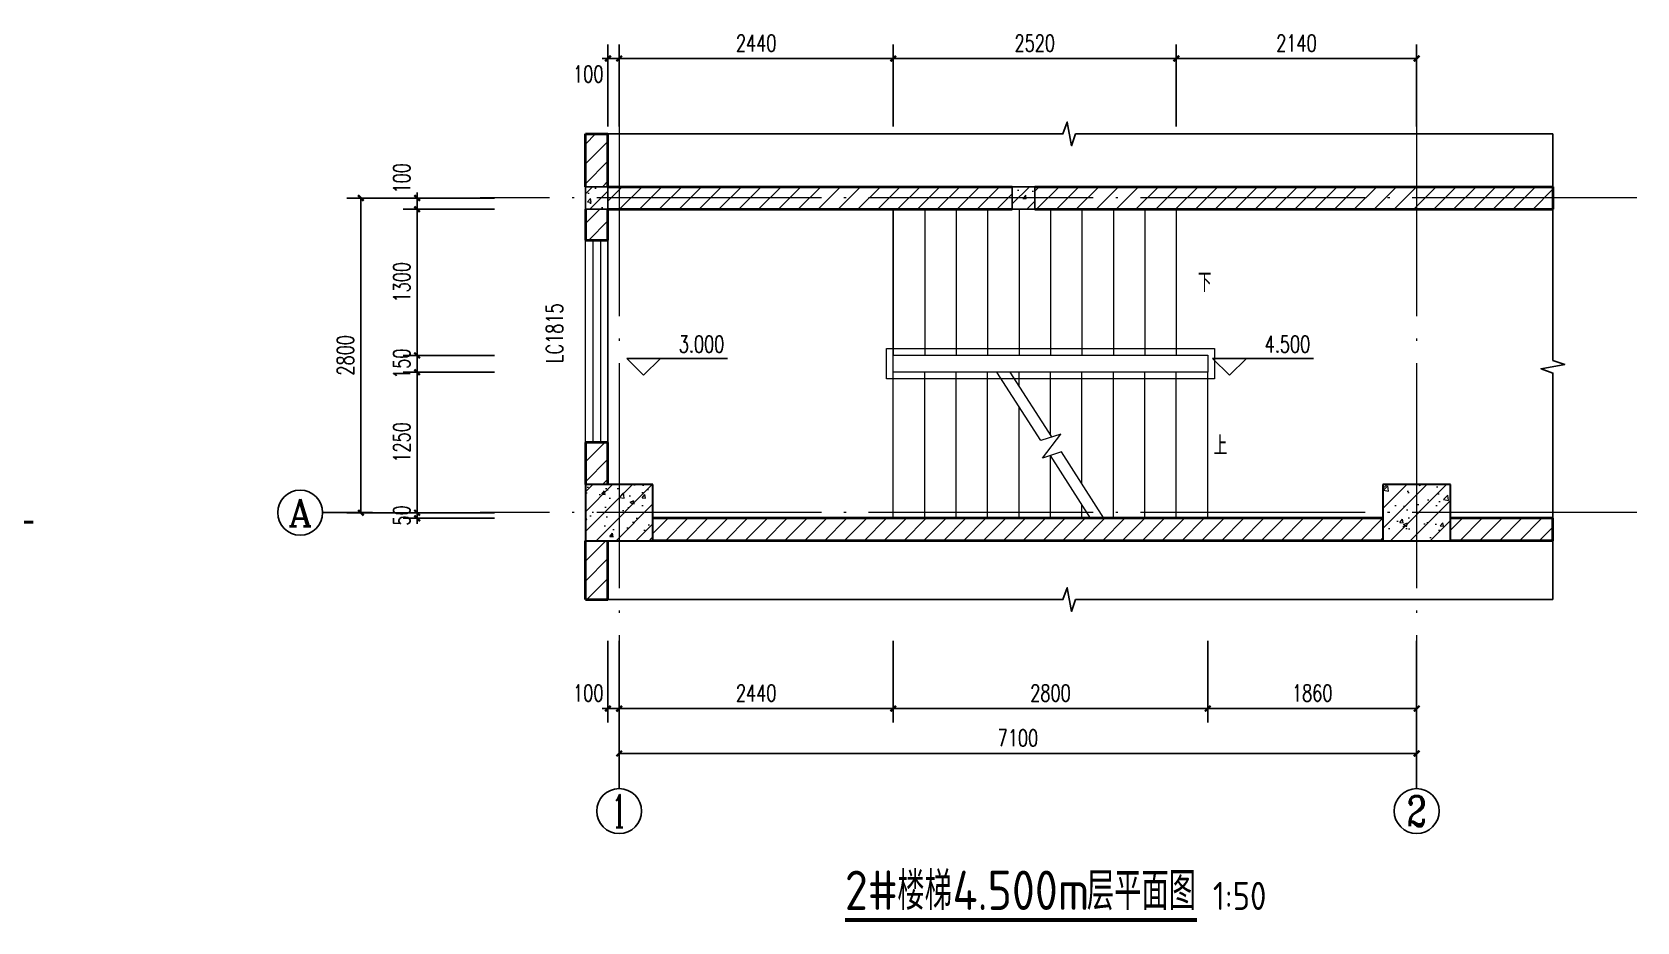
# Model space of a CAD drawing. Extents: x 238398 to 585159, y -66832 to 191741.
# Drawn here: x 408473 to 422760, y -55527 to -47610 of the extents above; entities that cross this region are included whole.
import ezdxf
from ezdxf.enums import TextEntityAlignment as Align

# ---------------------------------------------------------------- set-up
doc = ezdxf.new("R2010")
doc.units = 0
doc.header["$LTSCALE"] = 1000
doc.header["$MEASUREMENT"] = 0
doc.linetypes.add('DOTE', pattern=[2.42, 2, -0.2, 0.02, -0.2])
for name, color, linetype in [('AXIS', 3, 'Continuous'), ('AXIS_TEXT', 7, 'Continuous'), ('DIM_ELEV', 3, 'Continuous'), ('DIM_SYMB', 3, 'Continuous'), ('GZZ', 9, 'Continuous'), ('PUB_DIM', 76, 'Continuous'), ('WINDOW_TEXT', 7, 'Continuous')]:
    doc.layers.add(name, color=color, linetype=linetype)
for name, color, linetype, lineweight in [('COLUMN', 9, 'Continuous', 30), ('DOTE', 18, 'DOTE', 13), ('PUB_HATCH', 252, 'Continuous', 5), ('PUB_TEXT', 7, 'Continuous', 20), ('STAIR', 2, 'Continuous', 18), ('WALL', 4, 'Continuous', 40), ('WINDOW', 2, 'Continuous', 18)]:
    doc.layers.add(name, color=color, linetype=linetype, lineweight=lineweight)
doc.styles.add('_TCH_AXIS', font='complex.shx', dxfattribs={"bigfont": 'gbcbig.shx'})
doc.styles.add('_TCH_DIM', font='SIMPLEX', dxfattribs={"bigfont": 'GBCBIG'})
doc.styles.add('_TCH_DIM_T3', font='SIMPLEX', dxfattribs={"width": 0.705882, "bigfont": 'GBCBIG'})
doc.styles.add('_TCH_WINDOW', font='geditxt.shx', dxfattribs={"bigfont": 'hztxt1.shx'})
doc.styles.get("Standard").update_dxf_attribs({"font": 'gbenor.shx', "bigfont": 'gbcbig.shx'})
doc.styles.add('TK', font='GEDITXT.SHX', dxfattribs={"width": 0.85, "height": 3.5, "bigfont": 'hztxt1.shx'})
doc.dimstyles.new('_TCH_ARCH&&50', dxfattribs={"dimtxt": 148.75, "dimasz": 50, "dimexe": 125, "dimexo": 150, "dimgap": 63.125, "dimtad": 1, "dimdec": 0, "dimzin": 0, "dimdsep": 46, "dimtxsty": '_TCH_DIM_T3', "dimblk": 'ARCHTICK', "dimcen": 0.09, "dimazin": 2, "dimtfac": 1, "dimtdec": 0, "dimtix": 1, "dimtmove": 2, "dimatfit": 3, "dimfxl": 1, "dimtolj": 1, "dimtzin": 0, "dimarcsym": 0})
pattern_1 = [(45, (0, 89.76), (-88.388383, 88.388383), [])]
pattern_2 = [(45, (0, 0), (-88.388348, 88.388348), []), (50, (0, 0), (358.6301, -31.37607), [37.5, -412.5]), (355, (0, 0), (-69.37567, 376.09607), [30, -330]), (100.4514, (29.9, -2.6), (289.2547, 344.71977), [31.8701, -350.57106]), (46.1842, (0, 100), (533.62052, -82.7595), [56.25, -618.75]), (96.6356, (44.47, 93.1), (467.33135, 487.05894), [47.80514, -525.8565]), (351.1842, (0, 100), (467.331, 487.0593), [45, -495]), (21, (50, 75), (298.45353, -201.30945), [37.5, -412.5]), (326, (50, 75), (121.65767, 362.57502), [30, -330]), (71.4514, (74.87, 58.22), (420.11131, 161.26525), [31.8701, -350.57106]), (37.5, (0, 0), (6.079928, 166.446927), [0, -326, 0, -335, 0, -331.25]), (7.5, (0, 0), (131.53477, 197.205856), [0, -191, 0, -318.5, 0, -126.25]), (327.5, (-111.5, 0), (266.91122, -11.277436), [0, -125, 0, -390, 0, -517.5]), (317.5, (-161.5, 0), (291.59308, 50.05249), [0, -162.5, 0, -259, 0, -367.5])]

# ---------------------------------------------------------------- blocks, each defined once
blk = doc.blocks.new('GEDI_WK_A1')
at = {"color": 3, "const_width": 0.5}
blk.add_lwpolyline([(30, 297), (0, 297)], dxfattribs=at)
blk = doc.blocks.new('CEEC_TK_A1')
blk.add_blockref('GEDI_WK_A1', (0, 0))
at = {"style": 'TK', "width": 0.85}
for tag, height, p in [('PROJECTNAME', 4.75, (776, 44)), ('PHASE', 4, (818, 44)), ('DRAWINGNAME', 4.75, (786, 31))]:
    blk.add_attdef(tag, text='', height=height, dxfattribs=at).set_placement(p, align=Align.MIDDLE_CENTER)
for tag, p, height in [('APPROVE', (663, 32.75), 3.5), ('DESIGN', (708, 32.75), 3.5), ('REVIEW1', (663, 25.75), 3.5), ('DRAW', (708, 25.75), 3.5), ('REVIEW2', (663, 18.75), 3.5), ('PROPORTION', (708, 18.75), 3.5), ('DRAWINGNUMBER', (758, 18.5), 4), ('CHECK', (663, 11.75), 3.5), ('DATE', (708, 11.75), 3.5), ('VERSION', (824, 11.75), 3.5)]:
    blk.add_attdef(tag, p, '', height=height, dxfattribs=at)
blk = doc.blocks.new('_ArchTick')
at = {"color": 0, "linetype": 'ByBlock', "const_width": 0.4}
blk.add_lwpolyline([(-0.5, -0.5), (0.5, 0.5)], dxfattribs=at)
blk = doc.blocks.new('*D271')
at = {"layer": 'Defpoints', "color": 0, "transparency": 16777216}
for p in [(420799, -47845), (418659, -48599), (420799, -48599)]:
    blk.add_point(p, dxfattribs=at)
at = {"layer": 'PUB_DIM', "color": 0, "lineweight": -2, "transparency": 16777216}
for p, q in [((418659, -48449), (418659, -47720)), ((418659, -47845), (420799, -47845)), ((420799, -48449), (420799, -47720))]:
    blk.add_line(p, q, dxfattribs=at)
at = {"layer": 'PUB_DIM', "color": 0, "lineweight": -2, "transparency": 16777216, "xscale": 50, "yscale": 50, "zscale": 50, "rotation": 180}
blk.add_blockref('_ArchTick', (418659, -47845), dxfattribs=at)
at = {"layer": 'PUB_DIM', "color": 0, "lineweight": -2, "transparency": 16777216, "xscale": 50, "yscale": 50, "zscale": 50}
blk.add_blockref('_ArchTick', (420799, -47845), dxfattribs=at)
at = {"layer": 'PUB_DIM', "color": 0, "transparency": 16777216, "insert": (419729, -47708), "char_height": 148.8, "attachment_point": 5, "style": '_TCH_DIM_T3'}
blk.add_mtext('\\A1;2140', dxfattribs=at)
blk = doc.blocks.new('*D272')
at = {"layer": 'Defpoints', "color": 0, "transparency": 16777216}
for p in [(418659, -47845), (416139, -48599), (418659, -48599)]:
    blk.add_point(p, dxfattribs=at)
at = {"layer": 'PUB_DIM', "color": 0, "lineweight": -2, "transparency": 16777216}
for p, q in [((416139, -48449), (416139, -47720)), ((416139, -47845), (418659, -47845)), ((418659, -48449), (418659, -47720))]:
    blk.add_line(p, q, dxfattribs=at)
at = {"layer": 'PUB_DIM', "color": 0, "lineweight": -2, "transparency": 16777216, "xscale": 50, "yscale": 50, "zscale": 50, "rotation": 180}
blk.add_blockref('_ArchTick', (416139, -47845), dxfattribs=at)
at = {"layer": 'PUB_DIM', "color": 0, "lineweight": -2, "transparency": 16777216, "xscale": 50, "yscale": 50, "zscale": 50}
blk.add_blockref('_ArchTick', (418659, -47845), dxfattribs=at)
at = {"layer": 'PUB_DIM', "color": 0, "transparency": 16777216, "insert": (417399, -47708), "char_height": 148.8, "attachment_point": 5, "style": '_TCH_DIM_T3'}
blk.add_mtext('\\A1;2520', dxfattribs=at)
blk = doc.blocks.new('*D273')
at = {"layer": 'Defpoints', "color": 0, "transparency": 16777216}
for p in [(416139, -47845), (413699, -48599), (416139, -48599)]:
    blk.add_point(p, dxfattribs=at)
at = {"layer": 'PUB_DIM', "color": 0, "lineweight": -2, "transparency": 16777216}
for p, q in [((413699, -48449), (413699, -47720)), ((413699, -47845), (416139, -47845)), ((416139, -48449), (416139, -47720))]:
    blk.add_line(p, q, dxfattribs=at)
at = {"layer": 'PUB_DIM', "color": 0, "lineweight": -2, "transparency": 16777216, "xscale": 50, "yscale": 50, "zscale": 50, "rotation": 180}
blk.add_blockref('_ArchTick', (413699, -47845), dxfattribs=at)
at = {"layer": 'PUB_DIM', "color": 0, "lineweight": -2, "transparency": 16777216, "xscale": 50, "yscale": 50, "zscale": 50}
blk.add_blockref('_ArchTick', (416139, -47845), dxfattribs=at)
at = {"layer": 'PUB_DIM', "color": 0, "transparency": 16777216, "insert": (414919, -47708), "char_height": 148.8, "attachment_point": 5, "style": '_TCH_DIM_T3'}
blk.add_mtext('\\A1;2440', dxfattribs=at)
blk = doc.blocks.new('*D274')
at = {"layer": 'Defpoints', "color": 0, "transparency": 16777216}
for p in [(413699, -47845), (413599, -48599), (413699, -48599)]:
    blk.add_point(p, dxfattribs=at)
at = {"layer": 'PUB_DIM', "color": 0, "lineweight": -2, "transparency": 16777216}
for p, q in [((413599, -47845), (413549, -47845)), ((413599, -48449), (413599, -47720)), ((413599, -47845), (413699, -47845)), ((413699, -48449), (413699, -47720)), ((413699, -47845), (413749, -47845))]:
    blk.add_line(p, q, dxfattribs=at)
at = {"layer": 'PUB_DIM', "color": 0, "lineweight": -2, "transparency": 16777216, "xscale": 50, "yscale": 50, "zscale": 50}
blk.add_blockref('_ArchTick', (413599, -47845), dxfattribs=at)
at = {"layer": 'PUB_DIM', "color": 0, "lineweight": -2, "transparency": 16777216, "xscale": 50, "yscale": 50, "zscale": 50, "rotation": 180}
blk.add_blockref('_ArchTick', (413699, -47845), dxfattribs=at)
at = {"layer": 'PUB_DIM', "color": 0, "transparency": 16777216, "insert": (413424, -47983), "char_height": 148.8, "attachment_point": 5, "style": '_TCH_DIM_T3'}
blk.add_mtext('\\A1;100', dxfattribs=at)
blk = doc.blocks.new('*D287')
at = {"layer": 'Defpoints', "color": 0, "transparency": 16777216}
for p in [(411400, -49086), (412738, -49086), (412738, -51886)]:
    blk.add_point(p, dxfattribs=at)
at = {"layer": 'PUB_DIM', "color": 0, "lineweight": -2, "transparency": 16777216}
for p, q in [((412588, -49086), (411275, -49086)), ((411400, -51886), (411400, -49086)), ((412588, -51886), (411275, -51886))]:
    blk.add_line(p, q, dxfattribs=at)
at = {"layer": 'PUB_DIM', "color": 0, "lineweight": -2, "transparency": 16777216, "xscale": 50, "yscale": 50, "zscale": 50}
for p, rotation in [((411400, -49086), 90), ((411400, -51886), 270)]:
    blk.add_blockref('_ArchTick', p, dxfattribs=dict(at, rotation=rotation))
at = {"layer": 'PUB_DIM', "color": 0, "transparency": 16777216, "insert": (411262, -50486), "char_height": 148.8, "attachment_point": 5, "rotation": 90, "style": '_TCH_DIM_T3'}
blk.add_mtext('\\A1;2800', dxfattribs=at)
blk = doc.blocks.new('*D288')
at = {"layer": 'Defpoints', "color": 0, "transparency": 16777216}
for p in [(411900, -49086), (412738, -49086), (412738, -49186)]:
    blk.add_point(p, dxfattribs=at)
at = {"layer": 'PUB_DIM', "color": 0, "lineweight": -2, "transparency": 16777216}
for p, q in [((412588, -49086), (411775, -49086)), ((411900, -49086), (411900, -49036)), ((411900, -49186), (411900, -49086)), ((412588, -49186), (411775, -49186)), ((411900, -49186), (411900, -49236))]:
    blk.add_line(p, q, dxfattribs=at)
at = {"layer": 'PUB_DIM', "color": 0, "lineweight": -2, "transparency": 16777216, "xscale": 50, "yscale": 50, "zscale": 50}
for p, rotation in [((411900, -49086), 270), ((411900, -49186), 90)]:
    blk.add_blockref('_ArchTick', p, dxfattribs=dict(at, rotation=rotation))
at = {"layer": 'PUB_DIM', "color": 0, "transparency": 16777216, "insert": (411763, -48911), "char_height": 148.8, "attachment_point": 5, "rotation": 90, "style": '_TCH_DIM_T3'}
blk.add_mtext('\\A1;100', dxfattribs=at)
blk = doc.blocks.new('*D289')
at = {"layer": 'Defpoints', "color": 0, "transparency": 16777216}
for p in [(411900, -49186), (412738, -49186), (412738, -50486)]:
    blk.add_point(p, dxfattribs=at)
at = {"layer": 'PUB_DIM', "color": 0, "lineweight": -2, "transparency": 16777216}
for p, q in [((412588, -49186), (411775, -49186)), ((411900, -50486), (411900, -49186)), ((412588, -50486), (411775, -50486))]:
    blk.add_line(p, q, dxfattribs=at)
at = {"layer": 'PUB_DIM', "color": 0, "lineweight": -2, "transparency": 16777216, "xscale": 50, "yscale": 50, "zscale": 50}
for p, rotation in [((411900, -49186), 90), ((411900, -50486), 270)]:
    blk.add_blockref('_ArchTick', p, dxfattribs=dict(at, rotation=rotation))
at = {"layer": 'PUB_DIM', "color": 0, "transparency": 16777216, "insert": (411763, -49836), "char_height": 148.8, "attachment_point": 5, "rotation": 90, "style": '_TCH_DIM_T3'}
blk.add_mtext('\\A1;1300', dxfattribs=at)
blk = doc.blocks.new('*D290')
at = {"layer": 'Defpoints', "color": 0, "transparency": 16777216}
for p in [(411900, -50486), (412738, -50486), (412738, -50636)]:
    blk.add_point(p, dxfattribs=at)
at = {"layer": 'PUB_DIM', "color": 0, "lineweight": -2, "transparency": 16777216}
for p, q in [((412588, -50486), (411775, -50486)), ((411900, -50486), (411900, -50436)), ((411900, -50636), (411900, -50486)), ((412588, -50636), (411775, -50636)), ((411900, -50636), (411900, -50686))]:
    blk.add_line(p, q, dxfattribs=at)
at = {"layer": 'PUB_DIM', "color": 0, "lineweight": -2, "transparency": 16777216, "xscale": 50, "yscale": 50, "zscale": 50}
for p, rotation in [((411900, -50486), 270), ((411900, -50636), 90)]:
    blk.add_blockref('_ArchTick', p, dxfattribs=dict(at, rotation=rotation))
at = {"layer": 'PUB_DIM', "color": 0, "transparency": 16777216, "insert": (411763, -50561), "char_height": 148.8, "attachment_point": 5, "rotation": 90, "style": '_TCH_DIM_T3'}
blk.add_mtext('\\A1;150', dxfattribs=at)
blk = doc.blocks.new('*D291')
at = {"layer": 'Defpoints', "color": 0, "transparency": 16777216}
for p in [(411900, -50636), (412738, -50636), (412738, -51886)]:
    blk.add_point(p, dxfattribs=at)
at = {"layer": 'PUB_DIM', "color": 0, "lineweight": -2, "transparency": 16777216}
for p, q in [((412588, -50636), (411775, -50636)), ((411900, -51886), (411900, -50636)), ((412588, -51886), (411775, -51886))]:
    blk.add_line(p, q, dxfattribs=at)
at = {"layer": 'PUB_DIM', "color": 0, "lineweight": -2, "transparency": 16777216, "xscale": 50, "yscale": 50, "zscale": 50}
for p, rotation in [((411900, -50636), 90), ((411900, -51886), 270)]:
    blk.add_blockref('_ArchTick', p, dxfattribs=dict(at, rotation=rotation))
at = {"layer": 'PUB_DIM', "color": 0, "transparency": 16777216, "insert": (411763, -51261), "char_height": 148.8, "attachment_point": 5, "rotation": 90, "style": '_TCH_DIM_T3'}
blk.add_mtext('\\A1;1250', dxfattribs=at)
blk = doc.blocks.new('*D292')
at = {"layer": 'Defpoints', "color": 0, "transparency": 16777216}
for p in [(411900, -51886), (412738, -51886), (412738, -51936)]:
    blk.add_point(p, dxfattribs=at)
at = {"layer": 'PUB_DIM', "color": 0, "lineweight": -2, "transparency": 16777216}
for p, q in [((411900, -51886), (411900, -51836)), ((412588, -51886), (411775, -51886)), ((412588, -51936), (411775, -51936)), ((411900, -51936), (411900, -51886)), ((411900, -51936), (411900, -51986))]:
    blk.add_line(p, q, dxfattribs=at)
at = {"layer": 'PUB_DIM', "color": 0, "lineweight": -2, "transparency": 16777216, "xscale": 50, "yscale": 50, "zscale": 50}
for p, rotation in [((411900, -51886), 270), ((411900, -51936), 90)]:
    blk.add_blockref('_ArchTick', p, dxfattribs=dict(at, rotation=rotation))
at = {"layer": 'PUB_DIM', "color": 0, "transparency": 16777216, "insert": (411763, -51911), "char_height": 148.8, "attachment_point": 5, "rotation": 90, "style": '_TCH_DIM_T3'}
blk.add_mtext('\\A1;50', dxfattribs=at)
blk = doc.blocks.new('*D293')
at = {"layer": 'Defpoints', "color": 0, "transparency": 16777216}
for p in [(418939, -52875), (420799, -52875), (420799, -53629)]:
    blk.add_point(p, dxfattribs=at)
at = {"layer": 'PUB_DIM', "color": 0, "lineweight": -2, "transparency": 16777216}
for p, q in [((418939, -53025), (418939, -53754)), ((420799, -53025), (420799, -53754)), ((418939, -53629), (420799, -53629))]:
    blk.add_line(p, q, dxfattribs=at)
at = {"layer": 'PUB_DIM', "color": 0, "lineweight": -2, "transparency": 16777216, "xscale": 50, "yscale": 50, "zscale": 50, "rotation": 180}
blk.add_blockref('_ArchTick', (418939, -53629), dxfattribs=at)
at = {"layer": 'PUB_DIM', "color": 0, "lineweight": -2, "transparency": 16777216, "xscale": 50, "yscale": 50, "zscale": 50}
blk.add_blockref('_ArchTick', (420799, -53629), dxfattribs=at)
at = {"layer": 'PUB_DIM', "color": 0, "transparency": 16777216, "insert": (419869, -53491), "char_height": 148.8, "attachment_point": 5, "style": '_TCH_DIM_T3'}
blk.add_mtext('\\A1;1860', dxfattribs=at)
blk = doc.blocks.new('*D294')
at = {"layer": 'Defpoints', "color": 0, "transparency": 16777216}
for p in [(416139, -52875), (418939, -52875), (418939, -53629)]:
    blk.add_point(p, dxfattribs=at)
at = {"layer": 'PUB_DIM', "color": 0, "lineweight": -2, "transparency": 16777216}
for p, q in [((416139, -53025), (416139, -53754)), ((418939, -53025), (418939, -53754)), ((416139, -53629), (418939, -53629))]:
    blk.add_line(p, q, dxfattribs=at)
at = {"layer": 'PUB_DIM', "color": 0, "lineweight": -2, "transparency": 16777216, "xscale": 50, "yscale": 50, "zscale": 50, "rotation": 180}
blk.add_blockref('_ArchTick', (416139, -53629), dxfattribs=at)
at = {"layer": 'PUB_DIM', "color": 0, "lineweight": -2, "transparency": 16777216, "xscale": 50, "yscale": 50, "zscale": 50}
blk.add_blockref('_ArchTick', (418939, -53629), dxfattribs=at)
at = {"layer": 'PUB_DIM', "color": 0, "transparency": 16777216, "insert": (417539, -53491), "char_height": 148.8, "attachment_point": 5, "style": '_TCH_DIM_T3'}
blk.add_mtext('\\A1;2800', dxfattribs=at)
blk = doc.blocks.new('*D295')
at = {"layer": 'Defpoints', "color": 0, "transparency": 16777216}
for p in [(413699, -52875), (416139, -52875), (416139, -53629)]:
    blk.add_point(p, dxfattribs=at)
at = {"layer": 'PUB_DIM', "color": 0, "lineweight": -2, "transparency": 16777216}
for p, q in [((413699, -53025), (413699, -53754)), ((416139, -53025), (416139, -53754)), ((413699, -53629), (416139, -53629))]:
    blk.add_line(p, q, dxfattribs=at)
at = {"layer": 'PUB_DIM', "color": 0, "lineweight": -2, "transparency": 16777216, "xscale": 50, "yscale": 50, "zscale": 50, "rotation": 180}
blk.add_blockref('_ArchTick', (413699, -53629), dxfattribs=at)
at = {"layer": 'PUB_DIM', "color": 0, "lineweight": -2, "transparency": 16777216, "xscale": 50, "yscale": 50, "zscale": 50}
blk.add_blockref('_ArchTick', (416139, -53629), dxfattribs=at)
at = {"layer": 'PUB_DIM', "color": 0, "transparency": 16777216, "insert": (414919, -53491), "char_height": 148.8, "attachment_point": 5, "style": '_TCH_DIM_T3'}
blk.add_mtext('\\A1;2440', dxfattribs=at)
blk = doc.blocks.new('*D296')
at = {"layer": 'Defpoints', "color": 0, "transparency": 16777216}
for p in [(413599, -52875), (413699, -52875), (413699, -53629)]:
    blk.add_point(p, dxfattribs=at)
at = {"layer": 'PUB_DIM', "color": 0, "lineweight": -2, "transparency": 16777216}
for p, q in [((413599, -53025), (413599, -53754)), ((413699, -53025), (413699, -53754)), ((413599, -53629), (413549, -53629)), ((413599, -53629), (413699, -53629)), ((413699, -53629), (413749, -53629))]:
    blk.add_line(p, q, dxfattribs=at)
at = {"layer": 'PUB_DIM', "color": 0, "lineweight": -2, "transparency": 16777216, "xscale": 50, "yscale": 50, "zscale": 50}
blk.add_blockref('_ArchTick', (413599, -53629), dxfattribs=at)
at = {"layer": 'PUB_DIM', "color": 0, "lineweight": -2, "transparency": 16777216, "xscale": 50, "yscale": 50, "zscale": 50, "rotation": 180}
blk.add_blockref('_ArchTick', (413699, -53629), dxfattribs=at)
at = {"layer": 'PUB_DIM', "color": 0, "transparency": 16777216, "insert": (413424, -53491), "char_height": 148.8, "attachment_point": 5, "style": '_TCH_DIM_T3'}
blk.add_mtext('\\A1;100', dxfattribs=at)
blk = doc.blocks.new('*D297')
at = {"layer": 'Defpoints', "color": 0, "transparency": 16777216}
for p in [(413699, -52875), (420799, -52875), (420799, -54028)]:
    blk.add_point(p, dxfattribs=at)
at = {"layer": 'PUB_DIM', "color": 0, "lineweight": -2, "transparency": 16777216}
for p, q in [((413699, -53025), (413699, -54153)), ((420799, -53025), (420799, -54153)), ((413699, -54028), (420799, -54028))]:
    blk.add_line(p, q, dxfattribs=at)
at = {"layer": 'PUB_DIM', "color": 0, "lineweight": -2, "transparency": 16777216, "xscale": 50, "yscale": 50, "zscale": 50, "rotation": 180}
blk.add_blockref('_ArchTick', (413699, -54028), dxfattribs=at)
at = {"layer": 'PUB_DIM', "color": 0, "lineweight": -2, "transparency": 16777216, "xscale": 50, "yscale": 50, "zscale": 50}
blk.add_blockref('_ArchTick', (420799, -54028), dxfattribs=at)
at = {"layer": 'PUB_DIM', "color": 0, "transparency": 16777216, "insert": (417249, -53890), "char_height": 148.8, "attachment_point": 5, "style": '_TCH_DIM_T3'}
blk.add_mtext('\\A1;7100', dxfattribs=at)
blk = doc.blocks.new('$TCHSYS$WIN2D')
for p, q in [((-0.5, 0.5), (0.5, 0.5)), ((0.5, 0.1667), (-0.5, 0.1667)), ((0.5, -0.1667), (-0.5, -0.1667)), ((-0.5, -0.5), (0.5, -0.5))]:
    blk.add_line(p, q)

msp = doc.modelspace()

# ---------------------------------------------------------------- hatches: boundary and pattern name
at = {"layer": 'PUB_HATCH'}
h = msp.add_hatch(dxfattribs=at)
h.set_pattern_fill('普通砖', color=256, scale=50, style=0)
h.set_pattern_definition(pattern_1)
h.paths.add_polyline_path([(413399, -48985.6), (413599, -48985.6), (413599, -48516), (413399, -48516)])
h = msp.add_hatch(dxfattribs=at)
h.set_pattern_fill('钢筋混凝土', color=256, scale=50, style=0)
h.set_pattern_definition(pattern_2)
h.paths.add_polyline_path([(413399, -49185.6), (413599, -49185.6), (413599, -48985.6), (413399, -48985.6)])
h = msp.add_hatch(dxfattribs=at)
h.set_pattern_fill('普通砖', color=256, scale=50, style=0)
h.set_pattern_definition(pattern_1)
h.paths.add_polyline_path([(417199, -49185.6), (417199, -48985.6), (413599, -48985.6), (413599, -49185.6)])
h = msp.add_hatch(dxfattribs=at)
h.set_pattern_fill('钢筋混凝土', color=256, scale=50, style=0)
h.set_pattern_definition(pattern_2)
h.paths.add_polyline_path([(417199, -49185.6), (417399, -49185.6), (417399, -48985.6), (417199, -48985.6)])
h = msp.add_hatch(dxfattribs=at)
h.set_pattern_fill('普通砖', color=256, scale=50, style=0)
h.set_pattern_definition(pattern_1)
h.paths.add_polyline_path([(417399, -48985.6), (417399, -49185.6), (422012.3, -49185.6), (422012.3, -48985.6)])
h = msp.add_hatch(dxfattribs=at)
h.set_pattern_fill('普通砖', color=256, scale=50, style=0)
h.set_pattern_definition(pattern_1)
h.paths.add_polyline_path([(413599, -49185.6), (413399, -49185.6), (413399, -49460.6), (413599, -49460.6)])
h = msp.add_hatch(dxfattribs=at)
h.set_pattern_fill('普通砖', color=256, scale=50, style=0)
h.set_pattern_definition(pattern_1)
h.paths.add_polyline_path([(413599, -51635.6), (413599, -51260.6), (413399, -51260.6), (413399, -51635.6)])
h = msp.add_hatch(dxfattribs=at)
h.set_pattern_fill('钢筋混凝土', color=256, scale=50, style=0)
h.set_pattern_definition(pattern_2)
h.paths.add_polyline_path([(413399, -52135.6), (413999, -52135.6), (413999, -51635.6), (413399, -51635.6)])
h = msp.add_hatch(dxfattribs=at)
h.set_pattern_fill('钢筋混凝土', color=256, scale=50, style=0)
h.set_pattern_definition(pattern_2)
h.paths.add_polyline_path([(420499, -52135.6), (421099, -52135.6), (421099, -51635.6), (420499, -51635.6)])
h = msp.add_hatch(dxfattribs=at)
h.set_pattern_fill('普通砖', color=256, scale=50, style=0)
h.set_pattern_definition(pattern_1)
h.paths.add_polyline_path([(420499, -51935.6), (413999, -51935.6), (413999, -52135.6), (420499, -52135.6)])
h = msp.add_hatch(dxfattribs=at)
h.set_pattern_fill('普通砖', color=256, scale=50, style=0)
h.set_pattern_definition(pattern_1)
h.paths.add_polyline_path([(422012.3, -51935.6), (421099, -51935.6), (421099, -52135.6), (422012.3, -52135.6)])
h = msp.add_hatch(dxfattribs=at)
h.set_pattern_fill('普通砖', color=256, scale=50, style=0)
h.set_pattern_definition(pattern_1)
h.paths.add_polyline_path([(413599, -52659.1), (413599, -52135.6), (413399, -52135.6), (413399, -52659.1)])

# ---------------------------------------------------------------- linework, layer by layer
at = {"layer": 'AXIS'}
for p, q in [((411503.5, -51885.6), (411058.9, -51885.6)), ((413699, -53316.6), (413699, -54340.9)), ((420799, -53316.6), (420799, -54340.9))]:
    msp.add_line(p, q, dxfattribs=at)
for centre in [(410858.9, -51885.6), (413699, -54540.9), (420799, -54540.9)]:
    msp.add_circle(centre, 200, dxfattribs=at)
at = {"layer": 'COLUMN'}
for p, q in [((413999, -51635.6), (413399, -51635.6)), ((413399, -51635.6), (413399, -52135.6)), ((413999, -52135.6), (413999, -51635.6)), ((421099, -51635.6), (420499, -51635.6)), ((420499, -51635.6), (420499, -52135.6)), ((421099, -52135.6), (421099, -51635.6)), ((413399, -52135.6), (413999, -52135.6)), ((420499, -52135.6), (421099, -52135.6))]:
    msp.add_line(p, q, dxfattribs=at)
at = {"layer": 'DIM_ELEV'}
for p, q in [((413916.5, -50662.9), (413766.5, -50512.9)), ((413766.5, -50512.9), (414664.9, -50512.9)), ((413916.5, -50662.9), (414066.5, -50512.9)), ((419132.7, -50662.9), (418982.7, -50512.9)), ((418982.7, -50512.9), (419881.1, -50512.9)), ((419132.7, -50662.9), (419282.7, -50512.9))]:
    msp.add_line(p, q, dxfattribs=at)
at = {"layer": 'DIM_SYMB'}
for points in [[(413399, -48516), (417649.4, -48516), (417687.6, -48411), (417724.7, -48621), (417761.9, -48516), (422012.3, -48516)], [(422012.3, -52659.1), (422012.3, -50643.8), (421907.3, -50605.6), (422117.3, -50568.6), (422012.3, -50531.3), (422012.3, -48516)], [(413399, -52659.1), (417649.4, -52659.1), (417687.6, -52554.1), (417724.7, -52764.1), (417761.9, -52659.1), (422012.3, -52659.1)]]:
    msp.add_lwpolyline(points, dxfattribs=at)
for points in [[(418799, -49835.6, 0, 0, 0), (414869, -49835.6, 0, 0, 0), (414869, -51285.6, 0, 0, 0), (417286.7, -51285.6, 40, 0, 0), (417436.7, -51285.6, 0, 0, 0)], [(418939, -51285.6, 0, 0, 0), (417878.5, -51285.6, 40, 0, 0), (417728.5, -51285.6, 0, 0, 0)]]:
    msp.add_lwpolyline(points, format="xyseb", dxfattribs=at)
at = {"layer": 'DIM_SYMB', "const_width": 35}
msp.add_lwpolyline([(415708.6, -55509.2), (418844.8, -55509.2)], dxfattribs=at)
at = {"layer": 'DOTE'}
for p, q in [((422759.7, -49085.6), (412461.8, -49085.6)), ((422759.7, -51885.6), (412461.8, -51885.6))]:
    msp.add_line(p, q, dxfattribs=at)
for points in [[(413699, -48136.5), (413699, -53337.1)], [(420799, -48136.5), (420799, -53337.1)]]:
    msp.add_lwpolyline(points, dxfattribs=at)
at = {"layer": 'GZZ'}
for p, q in [((413599, -48985.6), (413399, -48985.6)), ((413399, -48985.6), (413399, -49185.6)), ((413599, -49185.6), (413599, -48985.6)), ((417399, -48985.6), (417199, -48985.6)), ((417199, -48985.6), (417199, -49185.6)), ((417399, -49185.6), (417399, -48985.6)), ((413399, -49185.6), (413599, -49185.6)), ((417199, -49185.6), (417399, -49185.6))]:
    msp.add_line(p, q, dxfattribs=at)
at = {"layer": 'STAIR'}
for p, q in [((416139, -49185.6), (413599, -49185.6)), ((413599, -49185.6), (413599, -51635.6)), ((416139, -49185.6), (417199, -49185.6)), ((416139, -49185.6), (416139, -50485.6)), ((416139, -51935.6), (416139, -49185.6)), ((416419, -49185.6), (416419, -50485.6)), ((416699, -49185.6), (416699, -50485.6)), ((416979, -49185.6), (416979, -50485.6)), ((417259, -49185.6), (417259, -50485.6)), ((417399, -49185.6), (418659, -49185.6)), ((417539, -49185.6), (417539, -50485.6)), ((417819, -49185.6), (417819, -50485.6)), ((418099, -49185.6), (418099, -50485.6)), ((418379, -49185.6), (418379, -50485.6)), ((418659, -49185.6), (418659, -50485.6)), ((416079, -50695.6), (416079, -50425.6)), ((416079, -50425.6), (418999, -50425.6)), ((418999, -50425.6), (418999, -50695.6)), ((416139, -50485.6), (418659, -50485.6)), ((416139, -50635.6), (416139, -50485.6)), ((416139, -50485.6), (418939, -50485.6)), ((418939, -50485.6), (418939, -50635.6)), ((418939, -50485.6), (418939, -50635.6)), ((418999, -50695.6), (416079, -50695.6)), ((417062.6, -50635.6), (416139, -50635.6)), ((416139, -51935.6), (416139, -50635.6)), ((418939, -50635.6), (416139, -50635.6)), ((416419, -51935.6), (416419, -50635.6)), ((416699, -51935.6), (416699, -50635.6)), ((416979, -51935.6), (416979, -50635.6)), ((417452, -51242.5), (417062.6, -50635.6)), ((418939, -50635.6), (417181.4, -50635.6)), ((417550.6, -51211.1), (417181.4, -50635.6)), ((417259, -50756.5), (417259, -50635.6)), ((417539, -51193), (417539, -50635.6)), ((417819, -51629.5), (417819, -50635.6)), ((418099, -51935.6), (418099, -50635.6)), ((418379, -51935.6), (418379, -50635.6)), ((418659, -51935.6), (418659, -50635.6)), ((418939, -51935.6), (418939, -50635.6)), ((417259, -51935.6), (417259, -50941.7)), ((417629.9, -51185.8), (417452, -51242.5)), ((417466.8, -51399.7), (417629.9, -51185.8)), ((417636.8, -51345.5), (417466.8, -51399.7)), ((417896.6, -51935.6), (417538.2, -51376.9)), ((417539, -51935.6), (417539, -51378.2)), ((418015.4, -51935.6), (417636.8, -51345.5)), ((417819, -51935.6), (417819, -51814.7)), ((413999, -51935.6), (416139, -51935.6)), ((417896.6, -51935.6), (416139, -51935.6)), ((418939, -51935.6), (418015.4, -51935.6))]:
    msp.add_line(p, q, dxfattribs=at)
at = {"layer": 'WALL'}
for p, q in [((413399, -48985.6), (413399, -48516)), ((413399, -48516), (413599, -48516)), ((413599, -48985.6), (413599, -48516)), ((413599, -48985.6), (417199, -48985.6)), ((417399, -48985.6), (422012.3, -48985.6)), ((422012.3, -48985.6), (422012.3, -49185.6)), ((413399, -49185.6), (413399, -49460.6)), ((413599, -49460.6), (413599, -49185.6)), ((413599, -49185.6), (417199, -49185.6)), ((417399, -49185.6), (422012.3, -49185.6)), ((413399, -49460.6), (413599, -49460.6)), ((413599, -51260.6), (413399, -51260.6)), ((413399, -51260.6), (413399, -51635.6)), ((413599, -51635.6), (413599, -51260.6)), ((420499, -51935.6), (413999, -51935.6)), ((422012.3, -51935.6), (421099, -51935.6)), ((422012.3, -52135.6), (422012.3, -51935.6)), ((413399, -52659.1), (413399, -52135.6)), ((413599, -52659.1), (413599, -52135.6)), ((420499, -52135.6), (413999, -52135.6)), ((422012.3, -52135.6), (421099, -52135.6)), ((413399, -52659.1), (413599, -52659.1))]:
    msp.add_line(p, q, dxfattribs=at)

# ---------------------------------------------------------------- block references
at = {"xscale": 50, "yscale": 50, "zscale": 50}
msp.add_blockref('CEEC_TK_A1', (406984.5, -66819.8), dxfattribs=at)
at = {"layer": 'WINDOW'}
ref = msp.add_blockref('$TCHSYS$WIN2D', (413499, -50360.6), dxfattribs=dict(at, xscale=1800, yscale=-200, zscale=1800, rotation=90))
ref.add_attrib('A', 'LC1815', (413198.4, -50554.9), dxfattribs={"layer": 'WINDOW_TEXT', "height": 148.75, "rotation": 90, "style": '_TCH_WINDOW', "width": 0.705882})

# ---------------------------------------------------------------- texts
at = {"layer": 'AXIS_TEXT', "style": '_TCH_AXIS'}
for s, height, p, p2 in [('A', 243, (410754.8, -52007.1), (410963.1, -52007.1)), ('1', 294.1, (413636, -54687.9), (413762, -54687.9)), ('2', 266.3, (420710.3, -54674), (420887.8, -54674))]:
    msp.add_text(s, height=height, dxfattribs=at).set_placement(p, p2, align=Align.FIT)
at = {"layer": 'PUB_TEXT', "style": '_TCH_DIM'}
for s, p in [('下', (418851.5, -49923.1)), ('上', (418991.5, -51373.1))]:
    msp.add_text(s, height=168.8, dxfattribs=at).set_placement(p)
at = {"layer": 'PUB_TEXT', "style": '_TCH_DIM', "width": 0.705882}
for s, p in [('3.000', (414229.9, -50460.4)), ('4.500', (419446.1, -50460.4))]:
    msp.add_text(s, height=148.75, dxfattribs=at).set_placement(p)
at = {"layer": 'PUB_TEXT'}
for s, height, p in [('2#', 350, (415708.6, -55420.6)), ('楼梯', 337.59, (416175.3, -55420.6)), ('4.500m', 350, (416666.7, -55420.6)), ('层平面图', 337.59, (417862.6, -55420.6)), ('1:50', 250, (418984.8, -55420.6))]:
    msp.add_text(s, height=height, dxfattribs=at).set_placement(p)

# ---------------------------------------------------------------- dimensions: what is measured, and where the dimension line sits
at = {"layer": 'PUB_DIM'}
for p1, p2, distance, picture, middle in [((413699, -48599.1), (416139, -48599.1), 754, '*D273', (414919, -47707.6)), ((416139, -48599.1), (418659, -48599.1), 754, '*D272', (417399, -47707.6)), ((418659, -48599.1), (420799, -48599.1), 754, '*D271', (419729, -47707.6)), ((412737.6, -51885.6), (412737.6, -49085.6), 1337.9, '*D287', (411262.2, -50485.6)), ((412737.6, -50485.6), (412737.6, -49185.6), 837.4, '*D289', (411762.7, -49835.6)), ((412737.6, -50635.6), (412737.6, -50485.6), 837.4, '*D290', (411762.7, -50560.6)), ((412737.6, -51885.6), (412737.6, -50635.6), 837.4, '*D291', (411762.7, -51260.6)), ((412737.6, -51935.6), (412737.6, -51885.6), 837.4, '*D292', (411762.7, -51910.6)), ((413699, -52874.5), (416139, -52874.5), -754, '*D295', (414919, -53491)), ((413699, -52874.5), (420799, -52874.5), -1153.1, '*D297', (417249, -53890.1)), ((416139, -52874.5), (418939, -52874.5), -754, '*D294', (417539, -53491)), ((418939, -52874.5), (420799, -52874.5), -754, '*D293', (419869, -53491))]:
    dim = msp.add_aligned_dim(p1=p1, p2=p2, distance=distance, dimstyle='_TCH_ARCH&&50', dxfattribs=at)
    dim.commit()
    dim.dimension.update_dxf_attribs({"geometry": picture, "text_midpoint": middle})
for base, p1, p2, angle, picture, middle in [((413699, -47845.1), (413599, -48599.1), (413699, -48599.1), 0, '*D274', (413424, -47982.6)), ((411900.2, -49085.6), (412737.6, -49185.6), (412737.6, -49085.6), 90, '*D288', (411762.7, -48910.6)), ((413699, -53628.5), (413599, -52874.5), (413699, -52874.5), 0, '*D296', (413424, -53491))]:
    dim = msp.add_linear_dim(base=base, p1=p1, p2=p2, angle=angle, dimstyle='_TCH_ARCH&&50', dxfattribs=at)
    dim.commit()
    dim.dimension.update_dxf_attribs({"geometry": picture, "text_midpoint": middle, "dimtype": 129})

doc.saveas('drawing.dxf')
